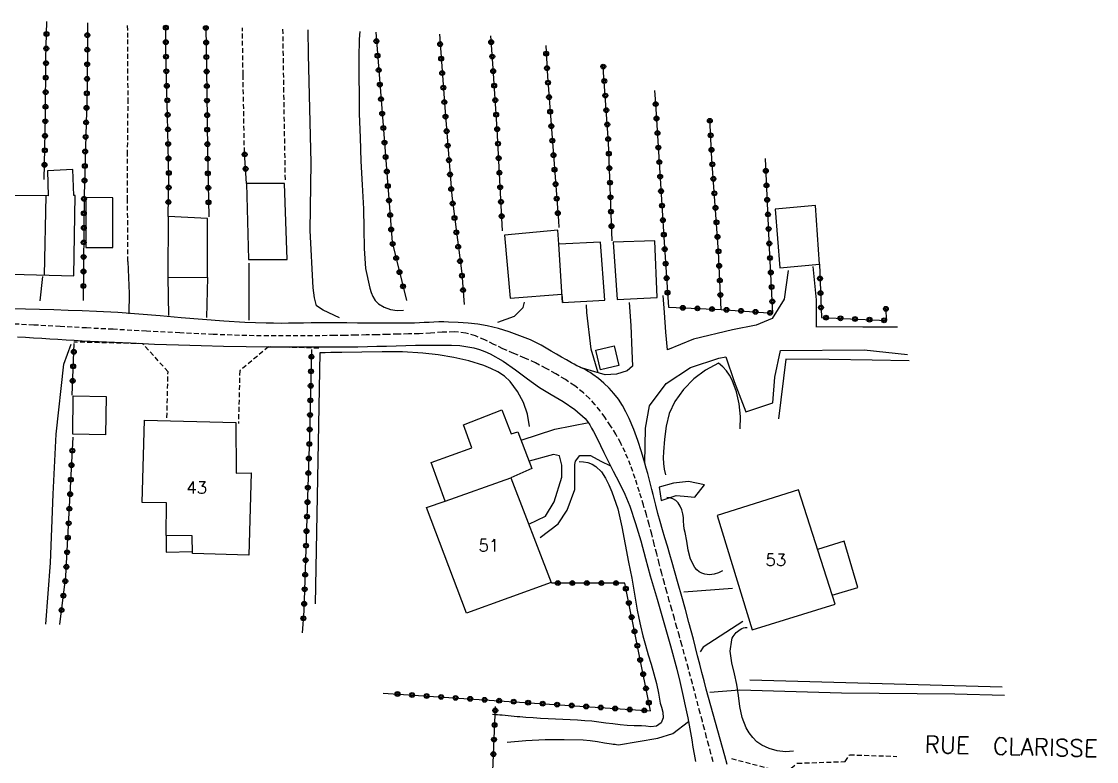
# Model space of a CAD drawing. Header units: millimetres. Extents: x 146998 to 148001, y 143000 to 144001.
# Drawn here: x 147873.9 to 147984.8, y 143056.1 to 143132.5 of the extents above; entities that cross this region are included whole.
import ezdxf
from ezdxf.enums import TextEntityAlignment as Align

# ---------------------------------------------------------------- set-up
doc = ezdxf.new("R2010")
doc.units = ezdxf.units.MM
doc.linetypes.add('DASHED', pattern=[0.75, 0.5, -0.25])
doc.layers.get('0').update_dxf_attribs({"linetype": 'CONTINUOUS'})
for name, color, linetype in [('W0001', 6, 'DASHED'), ('W0008', 7, 'CONTINUOUS'), ('W0017', 7, 'CONTINUOUS'), ('W0101', 7, 'CONTINUOUS'), ('W0104', 1, 'CONTINUOUS'), ('W0105', 7, 'CONTINUOUS'), ('W0112', 1, 'DASHED'), ('W0211', 2, 'CONTINUOUS'), ('W0214', 2, 'CONTINUOUS'), ('W0300', 7, 'CONTINUOUS'), ('W0323', 7, 'CONTINUOUS'), ('W0330', 7, 'CONTINUOUS'), ('W0600', 7, 'CONTINUOUS'), ('W0989', 7, 'CONTINUOUS'), ('W0991', 7, 'CONTINUOUS')]:
    doc.layers.add(name, color=color, linetype=linetype)
doc.styles.get("Standard").update_dxf_attribs({"font": 'romans.shx', "width": 0.85})

# ---------------------------------------------------------------- blocks, each defined once
blk = doc.blocks.new('t323o')
at = {"color": 0, "linetype": 'Continuous'}
for radius in [0.25, 0.15]:
    blk.add_circle((0, 0), radius, dxfattribs=at)

msp = doc.modelspace()

# ---------------------------------------------------------------- linework, layer by layer
at = {"layer": 'W0001'}
msp.add_lwpolyline([(147945.26, 143056.09), (147945.04, 143056.92), (147944.82, 143057.76), (147944.6, 143058.6), (147944.38, 143059.44), (147944.16, 143060.27), (147943.93, 143061.11), (147943.53, 143062.64), (147943.13, 143064.16), (147942.72, 143065.69), (147942.3, 143067.21), (147942.05, 143068.13), (147941.79, 143069.04), (147941.54, 143069.95), (147941.27, 143070.87), (147941.01, 143071.78), (147940.75, 143072.69), (147940.5, 143073.6), (147940.24, 143074.52), (147939.97, 143075.52), (147939.71, 143076.53), (147939.45, 143077.54), (147939.2, 143078.54), (147938.94, 143079.55), (147938.67, 143080.56), (147938.39, 143081.56), (147938.09, 143082.56), (147937.67, 143083.94), (147937.24, 143085.32), (147936.76, 143086.68), (147936.2, 143088.02), (147935.74, 143088.96), (147935.24, 143089.87), (147934.7, 143090.76), (147934.11, 143091.62), (147933.61, 143092.29), (147933.08, 143092.95), (147932.51, 143093.58), (147931.89, 143094.16), (147930.99, 143094.88), (147930.03, 143095.52), (147929.04, 143096.11), (147928.04, 143096.67), (147926.95, 143097.23), (147925.84, 143097.74), (147924.71, 143098.22), (147923.59, 143098.7), (147922.66, 143099.14), (147921.73, 143099.61), (147920.76, 143100.02), (147919.75, 143100.31), (147918.55, 143100.44), (147917.33, 143100.4), (147916.13, 143100.3), (147914.94, 143100.24), (147913.85, 143100.22), (147912.76, 143100.2), (147911.67, 143100.17), (147910.58, 143100.14), (147909.49, 143100.12), (147908.4, 143100.09), (147907.3, 143100.07), (147906.21, 143100.06), (147903.95, 143100.03), (147901.69, 143100.02), (147899.42, 143100.02), (147897.16, 143100.05), (147893.71, 143100.17), (147890.27, 143100.33), (147886.82, 143100.51), (147883.38, 143100.7), (147880.65, 143100.84), (147877.93, 143100.99), (147875.2, 143101.14), (147872.48, 143101.29)], dxfattribs=at)
at = {"layer": 'W0008'}
for points in [[(147946.73, 143055.79), (147946.48, 143056.69), (147946.24, 143057.55), (147946, 143058.41), (147945.76, 143059.27), (147945.51, 143060.12), (147945.27, 143060.98), (147945.03, 143061.84), (147944.79, 143062.7), (147944.56, 143063.56), (147944.33, 143064.42), (147944.11, 143065.28), (147943.89, 143066.14), (147943.67, 143067.01), (147943.45, 143067.87), (147943.23, 143068.73), (147943.01, 143069.59), (147942.78, 143070.45), (147942.41, 143071.79), (147942.03, 143073.12), (147941.66, 143074.45), (147941.28, 143075.79), (147941.04, 143076.63), (147940.79, 143077.48), (147940.55, 143078.33), (147940.3, 143079.17), (147940.06, 143080.02), (147939.82, 143080.86), (147939.58, 143081.71), (147939.35, 143082.56), (147939.21, 143083.1), (147939.07, 143083.65), (147938.94, 143084.19), (147938.8, 143084.73), (147938.67, 143085.28), (147938.53, 143085.82), (147938.38, 143086.36), (147938.23, 143086.9), (147937.87, 143088.07), (147937.51, 143089.23), (147937.1, 143090.38), (147936.62, 143091.51), (147936.28, 143092.19), (147935.91, 143092.85), (147935.5, 143093.49), (147935.04, 143094.09), (147934.54, 143094.64), (147934.01, 143095.15), (147933.44, 143095.62), (147932.85, 143096.05), (147932.6, 143096.23), (147932.33, 143096.39), (147932.06, 143096.54), (147931.78, 143096.68), (147931.5, 143096.82), (147931.22, 143096.95), (147930.95, 143097.09), (147930.67, 143097.24), (147930.15, 143097.54), (147929.62, 143097.84), (147929.1, 143098.15), (147928.58, 143098.46), (147928.06, 143098.77), (147927.52, 143099.06), (147926.98, 143099.34), (147926.43, 143099.6), (147925.35, 143100.04), (147924.24, 143100.43), (147923.12, 143100.77), (147921.98, 143101.05), (147920.99, 143101.22), (147919.99, 143101.34), (147918.98, 143101.41), (147917.98, 143101.45), (147917.48, 143101.46), (147916.98, 143101.46), (147916.48, 143101.44), (147915.98, 143101.41), (147915.48, 143101.39), (147914.98, 143101.36), (147914.48, 143101.34), (147913.98, 143101.33), (147912.9, 143101.32), (147911.82, 143101.32), (147910.74, 143101.33), (147909.66, 143101.34), (147908.58, 143101.35), (147907.5, 143101.37), (147906.42, 143101.38), (147905.34, 143101.38), (147904.57, 143101.38), (147903.8, 143101.36), (147903.03, 143101.35), (147902.26, 143101.33), (147901.49, 143101.32), (147900.71, 143101.31), (147899.94, 143101.32), (147899.17, 143101.33), (147896.98, 143101.42), (147894.79, 143101.55), (147892.6, 143101.71), (147890.42, 143101.89), (147888.24, 143102.08), (147886.05, 143102.26), (147883.87, 143102.42), (147881.68, 143102.55), (147880.21, 143102.61), (147878.75, 143102.66), (147877.28, 143102.7), (147875.81, 143102.73), (147874.34, 143102.77), (147872.88, 143102.81)], [(147873.51, 143099.93), (147874.35, 143099.89), (147875.18, 143099.84), (147876.02, 143099.79), (147876.86, 143099.73), (147877.69, 143099.68), (147878.53, 143099.63), (147879.37, 143099.58), (147880.21, 143099.53), (147882.69, 143099.41), (147885.17, 143099.29), (147887.65, 143099.18), (147890.14, 143099.09), (147892.46, 143099.02), (147894.78, 143098.97), (147897.1, 143098.92), (147899.42, 143098.89), (147901.72, 143098.88), (147904.02, 143098.88), (147906.31, 143098.89), (147908.61, 143098.91), (147909.61, 143098.92), (147910.6, 143098.95), (147911.59, 143098.98), (147912.59, 143099.01), (147913.58, 143099.04), (147914.57, 143099.06), (147915.57, 143099.07), (147916.56, 143099.07), (147917.42, 143099.06), (147918.27, 143099.06), (147919.13, 143099.02), (147919.98, 143098.91), (147920.58, 143098.78), (147921.16, 143098.62), (147921.74, 143098.41), (147922.29, 143098.16), (147923.63, 143097.4), (147924.9, 143096.52), (147926.13, 143095.6), (147927.37, 143094.71), (147928.56, 143093.96), (147929.79, 143093.24), (147930.99, 143092.44), (147932.07, 143091.5), (147932.32, 143091.2), (147932.54, 143090.86), (147932.73, 143090.51), (147932.93, 143090.16), (147933.31, 143089.45), (147933.67, 143088.72), (147934.01, 143087.98), (147934.36, 143087.25), (147934.96, 143086.06), (147935.57, 143084.88), (147936.15, 143083.68), (147936.67, 143082.45), (147937.28, 143080.67), (147937.8, 143078.87), (147938.29, 143077.06), (147938.79, 143075.26), (147939.49, 143072.86), (147940.2, 143070.46), (147940.89, 143068.05), (147941.54, 143065.62), (147941.84, 143064.37), (147942.12, 143063.12), (147942.39, 143061.86), (147942.65, 143060.6), (147942.8, 143059.85), (147942.93, 143059.1), (147943.06, 143058.35), (147943.18, 143057.6), (147943.31, 143056.85), (147943.46, 143056.1)]]:
    msp.add_lwpolyline(points, dxfattribs=at)
at = {"layer": 'W0017'}
for points in [[(147906.74, 143101.87), (147905.06, 143102.67), (147904.38, 143103.11), (147904.14, 143103.94), (147904.02, 143104.98), (147903.72, 143110.91), (147903.81, 143117.87), (147903.54, 143129.07), (147903.51, 143131.59)], [(147884.91, 143107.7), (147885.05, 143104.41), (147885, 143102.31)], [(147897.38, 143107.54), (147897.38, 143101.65)], [(147953, 143106.77), (147952.6, 143103.82), (147951.35, 143101.82), (147949.7, 143101.14), (147947.28, 143100.65), (147943.25, 143099.7), (147940.56, 143098.59)], [(147955.94, 143100.94), (147955.94, 143103.73), (147955.6, 143107.2)], [(147876.09, 143106.16), (147875.84, 143103.64)], [(147889.02, 143106.08), (147889.09, 143102.14)], [(147893.12, 143106.04), (147893.02, 143101.91)], [(147940.56, 143098.59), (147940.39, 143100.41), (147940.24, 143102.45), (147940.12, 143104.18)], [(147923.08, 143101.43), (147924.77, 143102.07), (147925.67, 143102.96), (147925.81, 143103.52)], [(147933.42, 143096.22), (147932.7, 143098.67), (147932.23, 143102.45), (147932.2, 143103.22)], [(147936.6, 143103.47), (147936.77, 143101.1), (147936.89, 143098.48), (147936.94, 143096.91)], [(147964.29, 143100.92), (147960.71, 143100.92), (147955.94, 143100.96)], [(147876.45, 143070.29), (147876.94, 143076.59), (147877.2, 143083.68), (147877.5, 143089.88), (147878.3, 143097.1), (147879.07, 143099.18)], [(147951.44, 143093.11), (147951.65, 143095.77), (147952.22, 143098.5)], [(147952.22, 143098.5), (147960.86, 143098.59), (147965.3, 143098.1)], [(147938.23, 143086.9), (147938.29, 143090.5), (147938.7, 143092.82), (147940.44, 143095.11), (147942.95, 143096.77), (147945.87, 143097.72), (147946.57, 143097.86)], [(147946.57, 143097.86), (147947.45, 143095.31), (147948.65, 143092.19)], [(147936.94, 143096.91), (147936.39, 143096.41), (147935.32, 143096.09), (147934.12, 143096.02), (147932.71, 143096.42), (147931.56, 143096.76)], [(147948.65, 143092.19), (147951.44, 143093.11)], [(147925.48, 143089.25), (147928.96, 143090.4), (147932.45, 143091.1)], [(147926.26, 143080.6), (147927.98, 143081.42), (147928.88, 143082.89), (147929.68, 143085.43), (147929.68, 143086.68), (147929.43, 143087.64), (147928.82, 143087.8), (147926.29, 143087.11)], [(147927.44, 143079.22), (147929.3, 143080.63), (147930.22, 143082.05), (147930.99, 143084.16), (147931, 143086.77), (147931.09, 143087.09), (147931.52, 143087.68), (147932.63, 143087.69), (147933.7, 143087.08), (147934.67, 143086.63)], [(147942.25, 143073.6), (147947.26, 143074.01)], [(147948.33, 143070.55), (147944.24, 143067.9), (147943.94, 143067.41)], [(147935.5, 143057.83), (147939.57, 143058.52), (147941.12, 143059.01), (147942.73, 143060.24)]]:
    msp.add_lwpolyline(points, dxfattribs=at)
at = {"layer": 'W0101'}
for points in [[(147886.61, 143091.34), (147896.04, 143091.08), (147896.09, 143085.87), (147897.64, 143085.89), (147897.39, 143077.4), (147891.58, 143077.57), (147891.54, 143079.4), (147888.86, 143079.43), (147888.88, 143082.8), (147886.38, 143082.84)], [(147924.42, 143085.39), (147928.55, 143074.58), (147919.84, 143071.42), (147915.71, 143082.3), (147917.63, 143082.98)], [(147945.68, 143081.5), (147949.3, 143069.69), (147957.85, 143072.34), (147954.08, 143084.15)]]:
    msp.add_lwpolyline(points, close=True, dxfattribs=at)
at = {"layer": 'W0104'}
for points in [[(147873.14, 143114.51), (147872.95, 143106.38), (147879.32, 143106.22), (147879.47, 143114.5), (147879.35, 143114.52), (147879.23, 143117.2), (147876.63, 143117.04), (147876.7, 143114.48)], [(147897.16, 143115.76), (147897.36, 143107.92), (147901.33, 143107.92), (147901.07, 143115.73)], [(147880.57, 143114.31), (147880.56, 143109.16), (147883.35, 143109.13), (147883.36, 143114.26)], [(147951.66, 143113.11), (147952.14, 143107.06), (147956.24, 143107.44), (147955.83, 143113.48)], [(147889.07, 143112.33), (147889.02, 143106.08), (147893.12, 143106.04), (147893.13, 143112.15)], [(147923.76, 143110.43), (147924.33, 143103.92), (147929.68, 143104.32), (147929.74, 143103.46), (147934.11, 143103.7), (147933.64, 143109.7), (147929.35, 143109.49), (147929.25, 143110.93)], [(147934.97, 143109.68), (147935.36, 143103.77), (147939.51, 143103.97), (147939.25, 143109.84)], [(147879.23, 143089.88), (147879.28, 143093.83), (147882.66, 143093.78), (147882.61, 143089.83), (147879.23, 143089.88)]]:
    msp.add_lwpolyline(points, close=True, dxfattribs=at)
for points in [[(147876.45, 143114.48), (147876.26, 143106.3)], [(147929.74, 143103.46), (147929.35, 143109.49)], [(147917.63, 143082.98), (147916.18, 143086.95), (147920.4, 143088.46), (147919.54, 143090.83), (147923.49, 143092.39), (147924.43, 143089.92), (147925.14, 143090.13), (147926.58, 143086.33), (147924.42, 143085.39)], [(147888.86, 143079.43), (147888.87, 143077.71), (147891.58, 143077.79)], [(147957.55, 143073.26), (147960.19, 143074.05), (147958.77, 143078.85), (147956.05, 143077.98)]]:
    msp.add_lwpolyline(points, dxfattribs=at)
at = {"layer": 'W0105'}
msp.add_lwpolyline([(147939.9, 143083.04), (147941.47, 143083.54), (147942.3, 143083.49), (147943.4, 143083.39), (147944.38, 143084.67), (147942.73, 143084.99), (147941.18, 143084.82), (147939.71, 143084.42)], close=True, dxfattribs=at)
at = {"layer": 'W0112'}
for points in [[(147884.91, 143107.7), (147884.88, 143114.05), (147884.88, 143118.73), (147884.93, 143124.11), (147884.9, 143130.8), (147884.88, 143132.19)], [(147896.93, 143118.95), (147896.79, 143126.97), (147896.72, 143131.81)], [(147900.87, 143131.68), (147900.96, 143125.64), (147901.12, 143116.02)], [(147886.47, 143099.21), (147879.34, 143099.39)], [(147888.94, 143091.58), (147889.05, 143096.33), (147886.47, 143099.19)], [(147899.42, 143098.89), (147896.45, 143096.44), (147896.31, 143090.99)], [(147904.59, 143098.76), (147899.42, 143098.89)], [(147947.16, 143056.41), (147952.73, 143054.96), (147953.95, 143055.93), (147958.89, 143056.1), (147959.35, 143056.8), (147964.2, 143056.64)]]:
    msp.add_lwpolyline(points, dxfattribs=at)
at = {"layer": 'W0211'}
for points in [[(147908.82, 143131.42), (147908.78, 143130.65), (147908.74, 143128.72), (147908.73, 143126.8), (147908.75, 143124.88), (147908.78, 143122.95), (147908.85, 143120.5), (147908.94, 143118.05), (147909.06, 143115.6), (147909.2, 143113.15), (147909.26, 143111.12), (147909.28, 143109.05), (147909.42, 143106.98), (147909.85, 143104.95), (147909.99, 143104.51), (147910.17, 143104.08), (147910.42, 143103.68), (147910.76, 143103.34), (147911.35, 143102.98), (147911.99, 143102.74), (147912.67, 143102.64), (147913.35, 143102.67)], [(147931.46, 143087.05), (147931.91, 143087.04), (147932.36, 143086.95), (147932.78, 143086.78), (147933.17, 143086.54), (147933.74, 143085.99), (147934.18, 143085.34), (147934.53, 143084.64), (147934.83, 143083.95), (147935.45, 143082.17), (147935.87, 143080.33), (147936.2, 143078.49), (147936.55, 143076.67), (147936.72, 143075.84), (147936.87, 143075.02), (147937.02, 143074.2), (147937.16, 143073.37), (147937.3, 143072.55), (147937.45, 143071.73), (147937.61, 143070.9), (147937.78, 143070.09), (147938.02, 143069.09), (147938.29, 143068.1), (147938.58, 143067.12), (147938.87, 143066.14), (147939.16, 143065.15), (147939.42, 143064.15), (147939.64, 143063.15), (147939.82, 143062.14), (147939.94, 143061.7), (147940.09, 143061.19), (147940.13, 143060.62), (147939.9, 143060.09), (147939.42, 143059.77), (147938.85, 143059.69), (147938.32, 143059.75), (147937.87, 143059.79), (147937.13, 143059.79), (147936.4, 143059.83), (147935.67, 143059.9), (147934.94, 143059.98), (147934.21, 143060.08), (147933.49, 143060.17), (147932.76, 143060.26), (147932.03, 143060.32), (147931.27, 143060.37), (147930.52, 143060.41), (147929.76, 143060.45), (147929, 143060.48), (147928.24, 143060.52), (147927.48, 143060.56), (147926.72, 143060.6), (147925.97, 143060.65), (147925.66, 143060.67), (147925.35, 143060.7), (147925.05, 143060.73), (147924.74, 143060.76), (147924.44, 143060.79), (147924.13, 143060.82), (147923.82, 143060.85), (147923.52, 143060.88), (147923.27, 143060.9), (147923.03, 143060.92), (147922.78, 143060.94), (147922.53, 143060.96)], [(147946.25, 143075.79), (147945.83, 143075.56), (147945.38, 143075.43), (147944.9, 143075.38), (147944.43, 143075.43), (147944.12, 143075.53), (147943.84, 143075.69), (147943.6, 143075.9), (147943.4, 143076.14), (147942.95, 143076.99), (147942.71, 143077.92), (147942.56, 143078.85), (147942.38, 143079.74), (147942.3, 143080.13), (147942.26, 143080.51), (147942.23, 143080.9), (147942.2, 143081.28), (147942.14, 143081.68), (147942.04, 143082.08), (147941.88, 143082.47), (147941.65, 143082.81), (147941.41, 143083.05), (147941.13, 143083.22), (147940.81, 143083.32), (147940.48, 143083.35)], [(147953.57, 143057.16), (147952.72, 143057.12), (147951.88, 143057.21), (147951.06, 143057.44), (147950.29, 143057.8), (147949.79, 143058.15), (147949.35, 143058.57), (147948.98, 143059.05), (147948.68, 143059.57), (147948.25, 143060.65), (147948.01, 143061.79), (147947.87, 143062.93), (147947.71, 143064.05), (147947.47, 143065.14), (147947.19, 143066.28), (147947.03, 143067.48), (147947.19, 143068.67), (147947.25, 143068.84), (147947.33, 143069), (147947.43, 143069.15), (147947.54, 143069.29), (147947.66, 143069.41), (147947.79, 143069.53), (147947.93, 143069.64), (147948.07, 143069.74), (147948.23, 143069.83), (147948.41, 143069.89), (147948.59, 143069.93), (147948.77, 143069.94)]]:
    msp.add_lwpolyline(points, dxfattribs=at)
at = {"layer": 'W0214'}
msp.add_lwpolyline([(147924.02, 143058.11), (147925.97, 143058.28), (147927.93, 143058.37), (147929.89, 143058.39), (147931.85, 143058.33), (147932.59, 143058.26), (147933.33, 143058.16), (147934.06, 143058.05), (147934.8, 143057.93), (147934.97, 143057.91), (147935.15, 143057.88), (147935.32, 143057.86), (147935.5, 143057.83)], dxfattribs=at)
at = {"layer": 'W0300'}
for points in [[(147904.71, 143098.28), (147904.21, 143072.39)], [(147926.33, 143090.68), (147926.11, 143091.94), (147925.7, 143093.16), (147925.11, 143094.29), (147924.35, 143095.32), (147923.76, 143095.87), (147923.08, 143096.31), (147922.36, 143096.66), (147921.63, 143096.96), (147920.09, 143097.46), (147918.51, 143097.81), (147916.92, 143098.06), (147915.33, 143098.24), (147913.24, 143098.38), (147911.14, 143098.38), (147909.05, 143098.33), (147906.96, 143098.3), (147906.4, 143098.3), (147905.83, 143098.3), (147905.27, 143098.29), (147904.71, 143098.28)], [(147952.78, 143097.63), (147952.01, 143091.45)], [(147965.48, 143097.46), (147961.68, 143097.53), (147957.23, 143097.59), (147952.78, 143097.63)], [(147945.84, 143097.2), (147944.49, 143096.5), (147943.27, 143095.59), (147942.2, 143094.5), (147941.32, 143093.26), (147940.75, 143092.02), (147940.41, 143090.7), (147940.24, 143089.37), (147940.14, 143088.05), (147940.13, 143087.45), (147940.16, 143086.86), (147940.23, 143086.26), (147940.36, 143085.68)], [(147948.06, 143090.42), (147948.09, 143091.71), (147947.96, 143093), (147947.67, 143094.26), (147947.22, 143095.47), (147946.96, 143095.96), (147946.64, 143096.42), (147946.27, 143096.83), (147945.84, 143097.2)], [(147949.07, 143064.55), (147975.07, 143063.8)]]:
    msp.add_lwpolyline(points, dxfattribs=at)
at = {"layer": 'W0323'}
for points in [[(147876.28, 143116.17), (147876.4, 143122.65), (147876.46, 143128.65), (147876.55, 143132.46)], [(147880.74, 143132.33), (147880.73, 143130.74), (147880.7, 143125.64), (147880.39, 143114.55)], [(147889.07, 143112.33), (147889.14, 143116.39), (147889.01, 143122.74), (147888.83, 143129.21), (147888.83, 143132.07)], [(147892.95, 143131.93), (147893.06, 143125.17), (147893.11, 143119.09), (147893.26, 143112.3)], [(147910.47, 143131.37), (147911.28, 143121.29), (147912.17, 143109.69), (147913.65, 143103.68)], [(147917.04, 143131.16), (147917.59, 143123.6), (147918.31, 143114.49), (147919.34, 143106.47), (147919.61, 143103.25)], [(147923.54, 143110.87), (147923, 143121.35), (147922.54, 143128.12), (147922.34, 143130.99)], [(147928, 143129.97), (147928.19, 143126.8), (147929.31, 143111.9), (147929.36, 143111.19)], [(147934.84, 143109.84), (147934.48, 143120.02), (147933.98, 143127.21), (147933.92, 143128.03)], [(147939.24, 143125.35), (147939.34, 143124.01), (147940.2, 143110.22), (147940.65, 143102.98)], [(147946.09, 143102.75), (147945.83, 143108.69), (147945.15, 143118.27), (147944.92, 143122.47)], [(147897.16, 143115.76), (147896.93, 143118.95)], [(147940.65, 143102.98), (147946.09, 143102.75), (147951.44, 143102.38), (147951.08, 143109.09), (147950.66, 143118.31)], [(147880.39, 143114.55), (147880.31, 143103.67)], [(147956.24, 143107.44), (147956.43, 143101.93), (147963.2, 143101.62), (147963.09, 143102.86)], [(147879.15, 143093.89), (147879.37, 143099.23)], [(147903.86, 143098.63), (147903.64, 143089.7), (147903.07, 143071.66), (147902.9, 143069.39)], [(147877.88, 143070.24), (147878.52, 143075.24), (147879.25, 143089.59)], [(147911.23, 143063.17), (147938.81, 143061.34), (147936.15, 143074.52), (147928.6, 143074.52)], [(147920.94, 143022.41), (147921.36, 143028.91), (147921.63, 143036.73), (147922.19, 143046.81), (147922.81, 143061.79)]]:
    msp.add_lwpolyline(points, dxfattribs=at)
at = {"layer": 'W0330'}
msp.add_lwpolyline([(147944.94, 143063.25), (147947.98, 143063.49), (147958.5, 143063.18), (147970.21, 143063.09), (147975.31, 143062.95)], dxfattribs=at)
at = {"layer": 'W0600'}
msp.add_lwpolyline([(147933.18, 143098.55), (147935.07, 143099), (147935.54, 143096.98), (147933.66, 143096.53)], close=True, dxfattribs=at)

# ---------------------------------------------------------------- block references
at = {"layer": 'W0323'}
for p, rotation in [((147888.83, 143131.83), 90.05502153819108), ((147892.95, 143131.8), 270.9584818699161), ((147876.52, 143131.17), 88.7132491788712), ((147880.73, 143131.05), 269.521488337466), ((147888.83, 143130.33), 90.05502153819108), ((147910.54, 143130.44), 274.5657720235689), ((147922.38, 143130.33), 94.09140709826383), ((147876.49, 143129.67), 88.7132491788712), ((147880.72, 143129.55), 269.6859922165457), ((147892.98, 143130.3), 270.9584818699161), ((147917.11, 143130.13), 274.1914882494821), ((147876.46, 143128.17), 89.39861686902469), ((147888.84, 143128.83), 91.57444126099149), ((147893, 143128.8), 270.9584818699161), ((147910.66, 143128.94), 274.5657720235689), ((147917.22, 143128.63), 274.1914882494821), ((147922.49, 143128.84), 94.09140709826383), ((147928.05, 143129.14), 273.5092393673817), ((147880.71, 143128.05), 269.6859922165457), ((147888.88, 143127.33), 91.57444126099149), ((147893.03, 143127.3), 270.9584818699161), ((147910.78, 143127.45), 274.5657720235689), ((147917.33, 143127.14), 274.1914882494821), ((147922.59, 143127.34), 93.88823681374103), ((147928.14, 143127.65), 273.5092393673817), ((147933.94, 143127.81), 94.08686540685896), ((147876.44, 143126.67), 89.39861686902469), ((147880.7, 143126.55), 269.6859922165457), ((147910.9, 143125.95), 274.5657720235689), ((147928.24, 143126.15), 274.2781633038541), ((147934.04, 143126.32), 93.9145546754033), ((147876.43, 143125.17), 89.39861686902469), ((147880.68, 143125.05), 268.3923552979064), ((147888.93, 143125.83), 91.57444126099149), ((147893.05, 143125.8), 270.9584818699161), ((147917.44, 143125.64), 274.1914882494821), ((147922.69, 143125.84), 93.88823681374103), ((147934.15, 143124.82), 93.9145546754033), ((147876.41, 143123.67), 89.39861686902469), ((147888.97, 143124.33), 91.57444126099149), ((147893.07, 143124.3), 270.4709394150979), ((147911.02, 143124.46), 274.5657720235689), ((147917.55, 143124.15), 274.1914882494821), ((147922.8, 143124.35), 93.88823681374103), ((147928.35, 143124.65), 274.2781633038541), ((147939.34, 143123.94), 273.5988462301886), ((147880.64, 143123.55), 268.3923552979064), ((147889.01, 143122.83), 91.57444126099149), ((147893.08, 143122.8), 270.4709394150979), ((147911.14, 143122.96), 274.5657720235689), ((147917.67, 143122.65), 274.4741900212497), ((147922.9, 143122.85), 93.88823681374103), ((147928.46, 143123.16), 274.2781633038541), ((147934.25, 143123.32), 93.9145546754033), ((147876.39, 143122.17), 88.94711501638895), ((147880.6, 143122.05), 268.3923552979064), ((147911.26, 143121.47), 274.5657720235689), ((147928.58, 143121.66), 274.2781633038541), ((147934.35, 143121.83), 93.9145546754033), ((147939.43, 143122.45), 273.5988462301886), ((147944.93, 143122.22), 93.2278283742299), ((147876.36, 143120.67), 88.94711501638895), ((147880.55, 143120.55), 268.3923552979064), ((147889.04, 143121.33), 91.12843466722123), ((147893.09, 143121.3), 270.4709394150979), ((147917.78, 143121.15), 274.4741900212497), ((147923, 143121.35), 93.88823681374103), ((147934.45, 143120.33), 93.9145546754033), ((147939.53, 143120.95), 273.5988462301886), ((147945.02, 143120.72), 93.2278283742299), ((147889.07, 143119.83), 91.12843466722123), ((147893.11, 143119.8), 270.4709394150979), ((147911.38, 143119.97), 274.4225044589756), ((147917.9, 143119.66), 274.4741900212497), ((147923.08, 143119.86), 92.95886909865187), ((147928.69, 143120.17), 274.2781633038541), ((147939.62, 143119.45), 273.5988462301886), ((147945.1, 143119.22), 93.2278283742299), ((147876.34, 143119.17), 88.94711501638895), ((147880.51, 143119.05), 268.3923552979064), ((147889.1, 143118.33), 91.12843466722123), ((147893.13, 143118.3), 271.2824012016468), ((147896.95, 143118.75), 94.12004626999868), ((147911.49, 143118.48), 274.4225044589756), ((147918.02, 143118.16), 274.4741900212497), ((147923.15, 143118.36), 92.95886909865187), ((147928.8, 143118.67), 274.2781633038541), ((147934.52, 143118.83), 92.069083102926), ((147876.31, 143117.67), 88.94711501638895), ((147880.47, 143117.55), 268.3923552979064), ((147897.05, 143117.26), 94.12004626999868), ((147928.91, 143117.17), 274.2781633038541), ((147934.57, 143117.33), 92.069083102926), ((147939.72, 143117.96), 273.5988462301886), ((147945.19, 143117.72), 94.03421177458668), ((147950.71, 143117.05), 92.62334094228046), ((147880.43, 143116.05), 268.3923552979064), ((147889.13, 143116.83), 91.12843466722123), ((147893.16, 143116.8), 271.2824012016468), ((147911.61, 143116.98), 274.4225044589756), ((147918.14, 143116.67), 274.4741900212497), ((147923.23, 143116.86), 92.95886909865187), ((147939.81, 143116.46), 273.5988462301886), ((147945.3, 143116.23), 94.03421177458668), ((147889.12, 143115.33), 89.05479709930317), ((147893.2, 143115.3), 271.2824012016468), ((147911.72, 143115.49), 274.4225044589756), ((147918.25, 143115.17), 274.4741900212497), ((147923.31, 143115.36), 92.95886909865187), ((147929.02, 143115.68), 274.2781633038541), ((147934.63, 143115.83), 92.069083102926), ((147939.9, 143114.96), 273.5988462301886), ((147950.78, 143115.55), 92.62334094228046), ((147880.38, 143114.17), 269.5842484487019), ((147889.09, 143113.83), 89.05479709930317), ((147893.23, 143113.8), 271.2824012016468), ((147911.84, 143113.99), 274.4225044589756), ((147918.41, 143113.68), 277.3244993070913), ((147923.39, 143113.86), 92.95886909865187), ((147929.14, 143114.18), 274.2781633038541), ((147934.68, 143114.33), 92.069083102926), ((147945.4, 143114.73), 94.03421177458668), ((147950.85, 143114.06), 92.62334094228046), ((147880.37, 143112.67), 269.5842484487019), ((147929.25, 143112.69), 274.2781633038541), ((147934.73, 143112.84), 92.069083102926), ((147940, 143113.46), 273.5988462301886), ((147945.51, 143113.23), 94.03421177458668), ((147911.96, 143112.49), 274.4225044589756), ((147918.6, 143112.19), 277.3244993070913), ((147923.46, 143112.37), 92.95886909865187), ((147940.09, 143111.97), 273.5988462301886), ((147945.62, 143111.74), 94.03421177458668), ((147950.92, 143112.56), 92.62334094228046), ((147880.36, 143111.17), 269.5842484487019), ((147912.07, 143111), 274.4225044589756), ((147918.79, 143110.71), 277.3244993070913), ((147934.79, 143111.34), 92.069083102926), ((147940.19, 143110.47), 273.5988462301886), ((147950.99, 143111.06), 92.62334094228046), ((147880.35, 143109.67), 269.5842484487019), ((147912.22, 143109.51), 283.8474755015596), ((147918.98, 143109.22), 277.3244993070913), ((147945.72, 143110.24), 94.03421177458668), ((147951.06, 143109.56), 92.62334094228046), ((147880.34, 143108.17), 269.5842484487019), ((147940.28, 143108.97), 273.5585875024149), ((147945.83, 143108.75), 94.03421177458668), ((147912.58, 143108.05), 283.8474755015596), ((147919.17, 143107.73), 277.3244993070913), ((147940.37, 143107.48), 273.5585875024149), ((147945.89, 143107.25), 92.48913397990788), ((147951.13, 143108.06), 93.11454336033779), ((147880.33, 143106.67), 269.5842484487019), ((147912.93, 143106.6), 283.8474755015596), ((147919.36, 143106.24), 274.8743081373836), ((147940.47, 143105.98), 273.5585875024149), ((147951.22, 143106.56), 93.11454336033779), ((147956.29, 143105.94), 271.9516839033635), ((147880.32, 143105.17), 269.5842484487019), ((147913.29, 143105.14), 283.8474755015596), ((147945.96, 143105.75), 92.48913397990788), ((147951.3, 143105.07), 93.11454336033779), ((147919.48, 143104.75), 274.8743081373836), ((147940.56, 143104.48), 273.5585875024149), ((147946.02, 143104.25), 92.48913397990788), ((147956.34, 143104.44), 271.9516839033635), ((147942.15, 143102.92), 357.5351470820503), ((147943.65, 143102.86), 357.5351470820503), ((147945.15, 143102.79), 357.5351470820503), ((147946.65, 143102.71), 356.0368212878946), ((147948.14, 143102.61), 356.0368212878946), ((147951.38, 143103.57), 93.11454336033779), ((147956.39, 143102.95), 271.9516839033635), ((147963.09, 143102.81), 95.38700031448009), ((147949.64, 143102.51), 356.0368212878946), ((147951.14, 143102.4), 356.0368212878946), ((147956.91, 143101.9), 357.3813333533355), ((147958.4, 143101.84), 357.3813333533355), ((147959.9, 143101.77), 357.3813333533355), ((147961.4, 143101.7), 357.3813333533355), ((147962.9, 143101.63), 357.3813333533355), ((147879.34, 143098.38), 87.57883297609702), ((147903.84, 143097.87), 268.6150125575082), ((147879.27, 143096.88), 87.57883297609702), ((147903.8, 143096.37), 268.6150125575082), ((147879.21, 143095.38), 87.57883297609702), ((147903.77, 143094.87), 268.6150125575082), ((147903.73, 143093.37), 268.6150125575082), ((147903.7, 143091.87), 268.6150125575082), ((147903.66, 143090.37), 268.6150125575082), ((147879.18, 143088.18), 87.07086386775624), ((147903.62, 143088.87), 268.17716340825), ((147903.57, 143087.37), 268.17716340825), ((147879.1, 143086.69), 87.07086386775624), ((147879.03, 143085.19), 87.07086386775624), ((147903.52, 143085.87), 268.17716340825), ((147903.47, 143084.37), 268.17716340825), ((147878.95, 143083.69), 87.07086386775624), ((147903.43, 143082.87), 268.17716340825), ((147878.87, 143082.19), 87.07086386775624), ((147878.8, 143080.69), 87.07086386775624), ((147903.38, 143081.37), 268.17716340825), ((147903.33, 143079.87), 268.17716340825), ((147878.72, 143079.2), 87.07086386775624), ((147903.28, 143078.38), 268.17716340825), ((147878.64, 143077.7), 87.07086386775624), ((147878.57, 143076.2), 87.07086386775624), ((147903.24, 143076.88), 268.17716340825), ((147903.19, 143075.38), 268.17716340825), ((147878.45, 143074.71), 82.69437711864181), ((147903.14, 143073.88), 268.17716340825), ((147929.25, 143074.52), 180), ((147930.75, 143074.52), 180), ((147932.25, 143074.52), 180), ((147933.75, 143074.52), 180), ((147935.25, 143074.52), 180), ((147936.27, 143073.94), 101.3742505992971), ((147878.26, 143073.22), 82.69437711864181), ((147878.07, 143071.73), 82.69437711864181), ((147903.09, 143072.38), 268.17716340825), ((147936.57, 143072.47), 101.3742505992971), ((147903.01, 143070.88), 265.6522902369615), ((147936.86, 143071), 101.3742505992971), ((147937.16, 143069.53), 101.3742505992971), ((147937.45, 143068.06), 101.3742505992971), ((147937.75, 143066.59), 101.3742505992971), ((147938.05, 143065.12), 101.3742505992971), ((147912.72, 143063.07), 356.1947157188344), ((147914.22, 143062.97), 356.1947157188344), ((147915.72, 143062.87), 356.1947157188344), ((147917.21, 143062.77), 356.1947157188344), ((147918.71, 143062.67), 356.1947157188344), ((147938.34, 143063.65), 101.3742505992971), ((147920.21, 143062.57), 356.1947157188344), ((147921.7, 143062.47), 356.1947157188344), ((147923.2, 143062.38), 356.1947157188344), ((147924.7, 143062.28), 356.1947157188344), ((147926.19, 143062.18), 356.1947157188344), ((147927.69, 143062.08), 356.1947157188344), ((147929.19, 143061.98), 356.1947157188344), ((147930.68, 143061.88), 356.1947157188344), ((147932.18, 143061.78), 356.1947157188344), ((147933.68, 143061.68), 356.1947157188344), ((147935.17, 143061.58), 356.1947157188344), ((147938.64, 143062.18), 101.3742505992971), ((147922.8, 143061.37), 87.62296275796373), ((147936.67, 143061.48), 356.1947157188344), ((147938.17, 143061.38), 356.1947157188344), ((147922.73, 143059.87), 87.62296275796373), ((147922.67, 143058.37), 87.62296275796373), ((147922.61, 143056.87), 87.62296275796373)]:
    msp.add_blockref('t323o', p, dxfattribs=dict(at, rotation=rotation))

# ---------------------------------------------------------------- texts
at = {"layer": 'W0989'}
msp.add_text('RUE  CLARISSE  ', height=1.75, rotation=358.6518, dxfattribs=at).set_placement((147967.07, 143057))
at = {"layer": 'W0991'}
for s, p in [('43', (147892.01, 143084.37)), ('51', (147922.14, 143078.41)), ('53', (147951.74, 143076.92))]:
    msp.add_text(s, height=1.25, dxfattribs=at).set_placement(p, align=Align.MIDDLE_CENTER)

doc.saveas('drawing.dxf')
